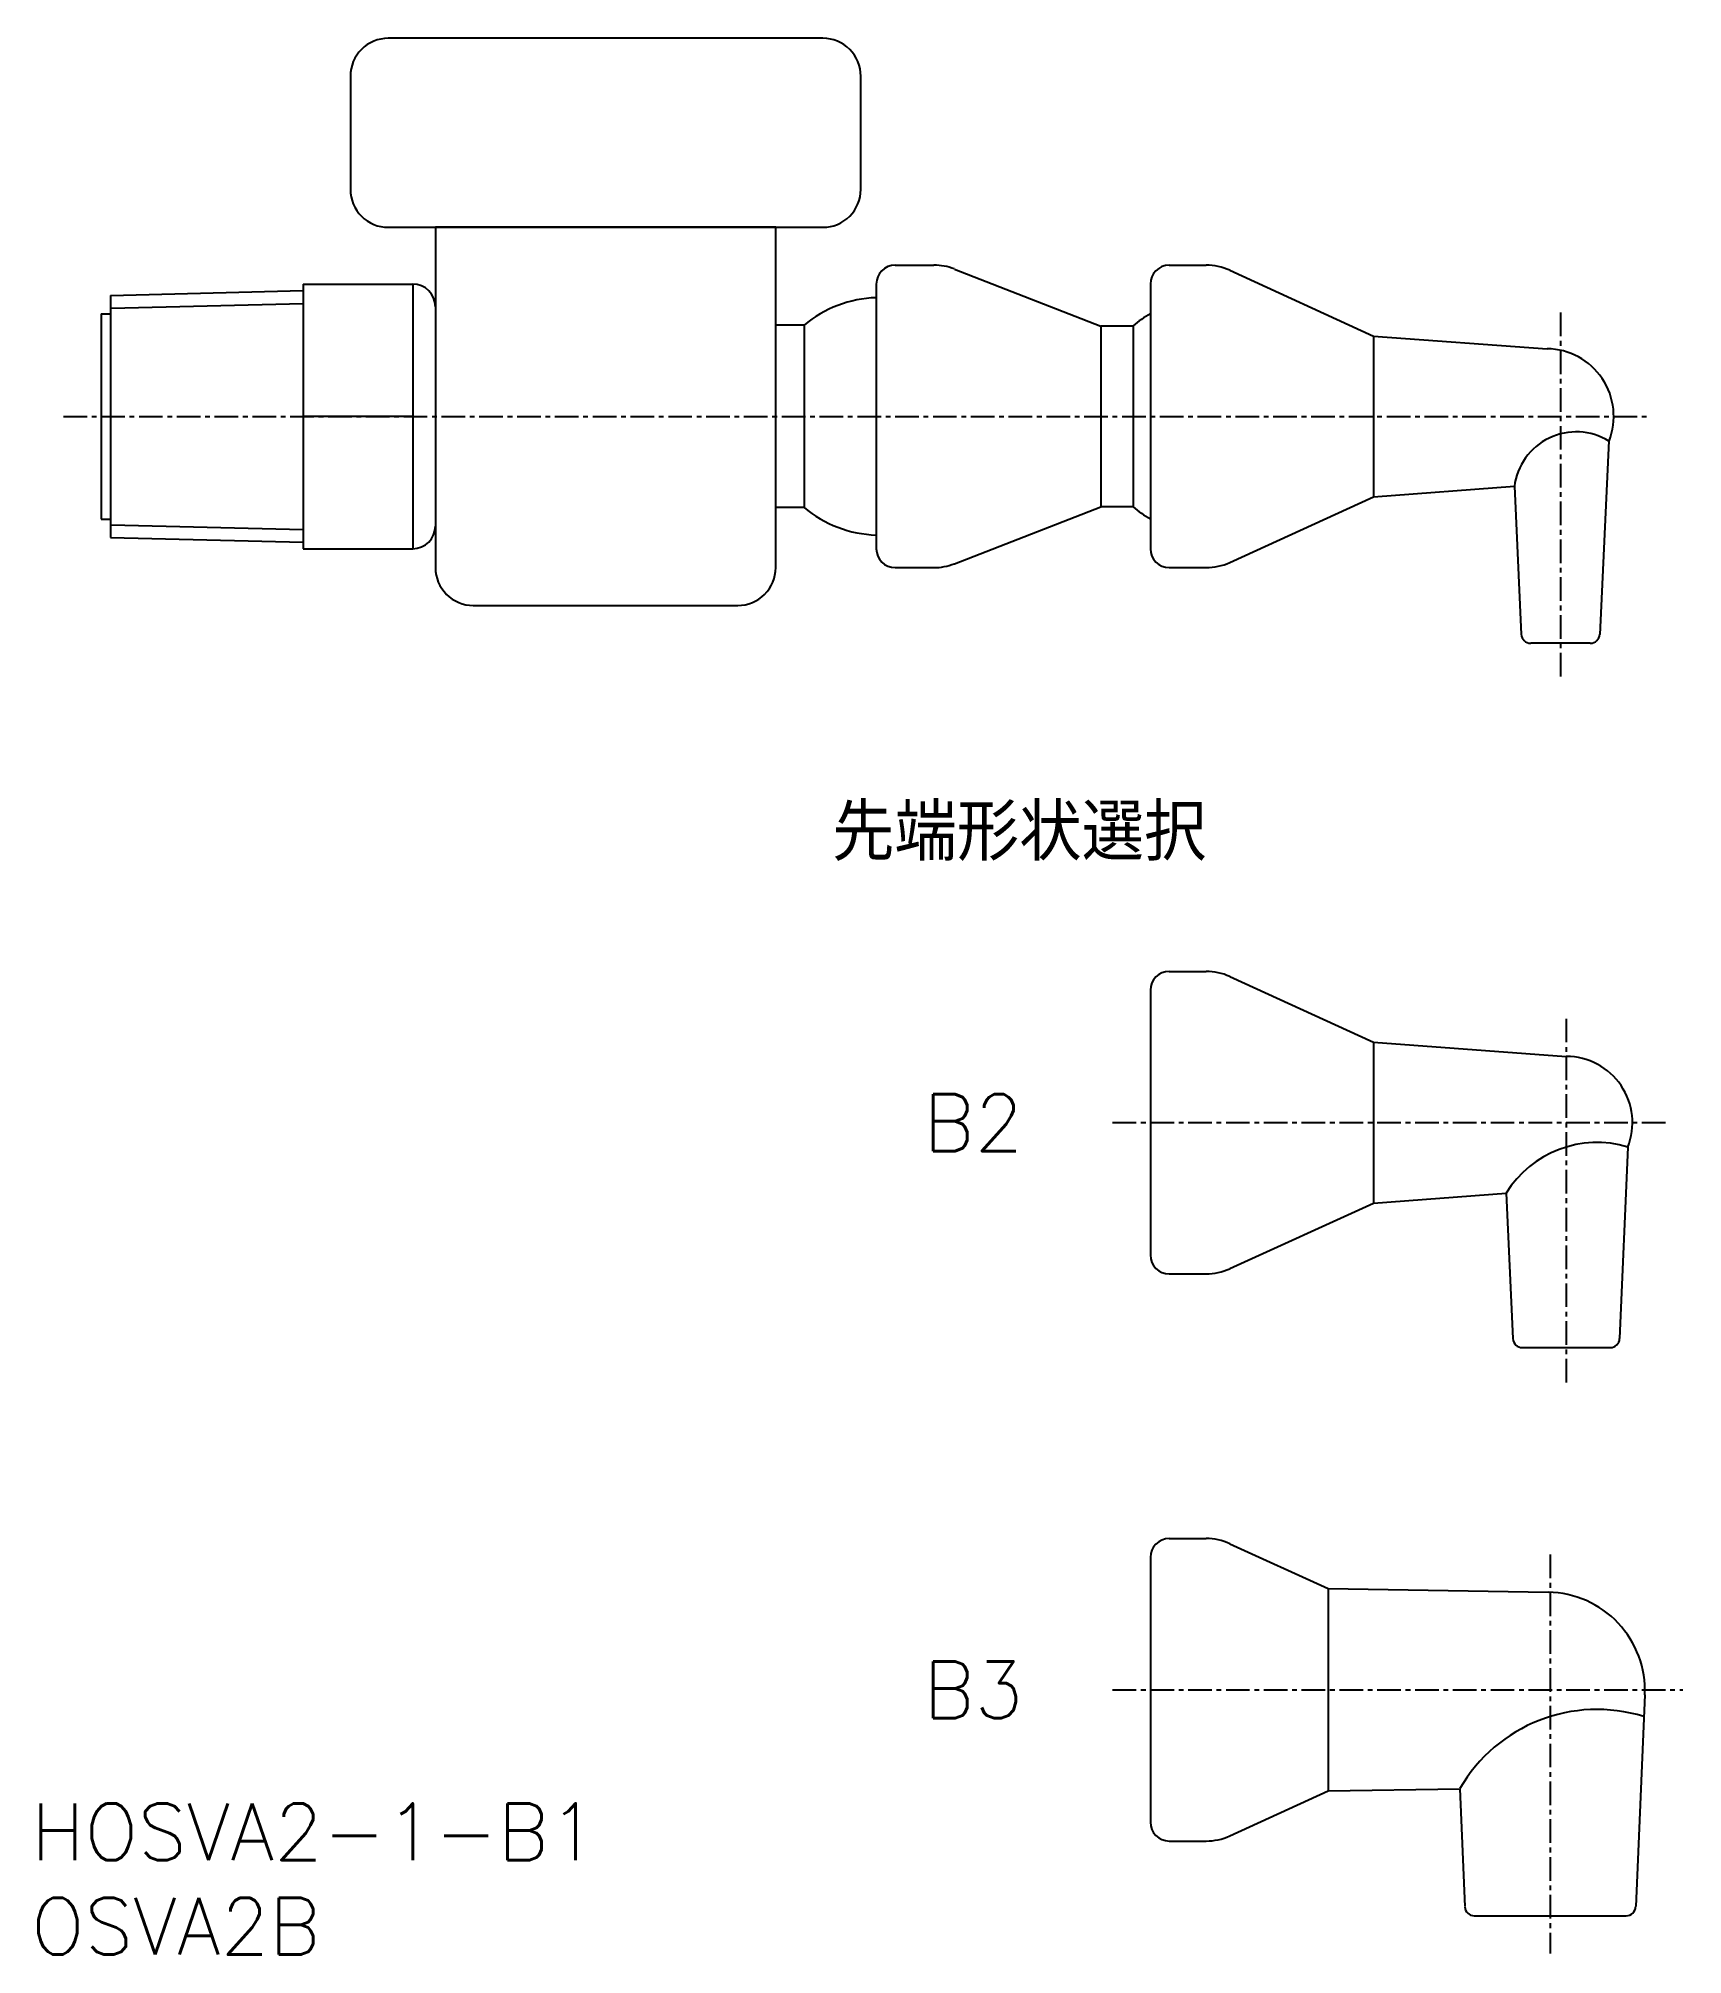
# Model space of a CAD drawing. Extents: x 77 to 164, y 48 to 150.
import ezdxf
from ezdxf.enums import TextEntityAlignment as Align

# ---------------------------------------------------------------- set-up
doc = ezdxf.new("R2010")
doc.units = 0
doc.linetypes.add('CENTER', pattern=[2, 1.25, -0.25, 0.25, -0.25])
doc.layers.get('0').update_dxf_attribs({"linetype": 'CONTINUOUS'})
doc.layers.add('CENTER', color=1, linetype='CENTER')
doc.styles.get("Standard").update_dxf_attribs({"font": 'txt.shx', "bigfont": 'extfont.shx'})

msp = doc.modelspace()

# ---------------------------------------------------------------- linework, layer by layer
at = {"color": 7, "linetype": 'CONTINUOUS'}
for p, q in [((90.62, 136.85), (96.42, 136.85)), ((90.62, 136.85), (90.62, 122.85)), ((90.62, 136.85), (90.62, 122.85)), ((96.42, 136.85), (96.42, 122.85)), ((120.94, 136.85), (120.94, 123.99)), ((121.94, 137.85), (123.98, 137.85)), ((125.07, 137.64), (132.82, 134.63)), ((135.44, 136.85), (135.44, 122.85)), ((135.44, 136.85), (135.44, 122.85)), ((135.44, 136.85), (135.44, 122.85)), ((135.44, 136.85), (135.44, 122.85)), ((135.44, 136.85), (135.44, 122.85)), ((135.44, 136.85), (135.44, 122.85)), ((136.44, 137.85), (138.39, 137.85)), ((139.64, 137.58), (147.24, 134.1)), ((80.44, 136.25), (90.62, 136.5)), ((80.44, 136.25), (80.44, 123.45)), ((79.94, 135.27), (80.44, 135.27)), ((79.94, 135.27), (79.94, 124.42)), ((97.62, 135.65), (97.62, 124.05)), ((117.12, 134.67), (115.62, 134.67)), ((117.12, 134.67), (117.12, 125.03)), ((117.12, 134.45), (117.12, 125.25)), ((134.52, 134.63), (132.82, 134.63)), ((132.82, 134.63), (132.82, 125.06)), ((134.52, 134.63), (134.52, 125.06)), ((134.52, 134.63), (134.52, 125.06)), ((147.24, 134.1), (147.24, 125.6)), ((147.24, 134.1), (156.42, 133.42)), ((117.12, 133.02), (117.12, 129.85)), ((96.42, 129.85), (90.62, 129.85)), ((159.69, 128.55), (159.21, 118.32)), ((147.24, 125.6), (154.7, 126.15)), ((154.7, 126.15), (155.06, 118.32)), ((117.12, 125.03), (115.62, 125.03)), ((125.07, 122.05), (132.82, 125.06)), ((134.52, 125.06), (132.82, 125.06)), ((139.64, 122.12), (147.24, 125.6)), ((79.94, 124.42), (80.44, 124.42)), ((120.94, 123.99), (120.94, 122.85)), ((80.44, 123.45), (90.62, 123.2)), ((90.62, 122.85), (96.42, 122.85)), ((121.94, 121.85), (123.98, 121.85)), ((136.44, 121.85), (138.39, 121.85)), ((158.71, 117.85), (155.56, 117.85)), ((136.44, 100.49), (138.39, 100.49)), ((135.44, 99.49), (135.44, 85.49)), ((135.44, 99.49), (135.44, 85.49)), ((135.44, 99.49), (135.44, 85.49)), ((135.44, 99.49), (135.44, 85.49)), ((135.44, 99.49), (135.44, 85.49)), ((135.44, 99.49), (135.44, 85.49)), ((139.64, 100.22), (147.24, 96.74)), ((147.24, 96.74), (147.24, 88.24)), ((147.24, 96.74), (157.44, 95.99)), ((160.69, 91.19), (160.26, 81.07)), ((139.64, 84.77), (147.24, 88.24)), ((147.24, 88.24), (154.26, 88.76)), ((154.26, 88.76), (154.62, 81.07)), ((136.44, 84.49), (138.39, 84.49)), ((155.12, 80.59), (159.76, 80.59)), ((136.44, 70.49), (138.39, 70.49)), ((139.64, 70.22), (144.84, 67.84)), ((135.44, 69.49), (135.44, 55.49)), ((135.44, 69.49), (135.44, 55.49)), ((135.44, 69.49), (135.44, 55.49)), ((135.44, 69.49), (135.44, 55.49)), ((135.44, 69.49), (135.44, 55.49)), ((135.44, 69.49), (135.44, 55.49)), ((135.44, 69.49), (135.44, 55.49)), ((144.84, 67.84), (144.84, 57.14)), ((144.84, 67.84), (156.48, 67.65)), ((161.59, 62.22), (161.11, 51.02)), ((139.64, 54.77), (144.84, 57.14)), ((144.84, 57.14), (151.81, 57.26)), ((151.81, 57.26), (152.07, 51.02)), ((136.44, 54.49), (138.39, 54.49)), ((152.57, 50.54), (160.61, 50.54))]:
    msp.add_line(p, q, dxfattribs=at)
at = {"color": 3, "linetype": 'CONTINUOUS'}
for p, q in [((80.46, 135.57), (90.62, 135.82)), ((80.46, 124.12), (90.62, 123.87))]:
    msp.add_line(p, q, dxfattribs=at)
at = {"color": 1, "linetype": 'CENTER'}
msp.add_line((157.44, 97.99), (157.44, 78.59), dxfattribs=at)
at = {"color": 7, "linetype": 'CONTINUOUS'}
for points in [[(95.12, 139.85), (118.12, 139.85, 0.414214), (120.12, 141.85), (120.12, 147.85, 0.414214), (118.12, 149.85), (95.12, 149.85, 0.414214), (93.12, 147.85), (93.12, 141.85, 0.414214)], [(99.62, 119.85), (113.62, 119.85, 0.414214), (115.62, 121.85), (115.62, 139.85), (97.62, 139.85), (97.62, 121.85, 0.414214)]]:
    msp.add_lwpolyline(points, format="xyb", close=True, dxfattribs=at)
for centre, radius, start, end in [((96.42, 135.65), 1.2, 0, 90), ((121.94, 136.85), 1, 90, 180), ((123.98, 134.85), 3, 68.7832, 90), ((136.44, 136.85), 1, 90, 180), ((138.39, 134.85), 3, 65.4246, 90), ((121.14, 129.85), 6.28, 91.8265, 129.8394), ((138.54, 129.85), 6.25, 119.7357, 130.0309), ((156.37, 129.85), 3.58, 338.6284, 89.0931), ((157.96, 125.74), 3.29, 58.3388, 173.0142), ((121.14, 129.85), 6.28, 230.1606, 268.1735), ((138.54, 129.85), 6.25, 229.9691, 240.2643), ((96.42, 124.05), 1.2, 270, 0), ((121.94, 122.85), 1, 180, 270), ((136.44, 122.85), 1, 180, 270), ((123.98, 124.85), 3, 270, 291.2168), ((138.39, 124.85), 3, 270, 294.5754), ((155.56, 118.35), 0.5, 182.7006, 270), ((158.71, 118.35), 0.5, 270, 357.2994), ((136.44, 99.49), 1, 90, 180), ((138.39, 97.49), 3, 65.4246, 90), ((157.44, 92.49), 3.5, 338.1963, 90), ((159.07, 85.77), 5.67, 73.3329, 148.1091), ((136.44, 85.49), 1, 180, 270), ((138.39, 87.49), 3, 270, 294.5754), ((155.12, 81.09), 0.5, 182.7006, 270), ((159.76, 81.09), 0.5, 270, 357.5712), ((136.44, 69.49), 1, 90, 180), ((138.39, 67.49), 3, 65.4246, 90), ((156.4, 62.45), 5.2, 357.5527, 89.0253), ((159.07, 53.05), 8.4, 72.8537, 149.8875), ((136.44, 55.49), 1, 180, 270), ((138.39, 57.49), 3, 270, 294.5754), ((152.57, 51.04), 0.5, 182.4473, 270), ((160.61, 51.04), 0.5, 270, 357.5527)]:
    msp.add_arc(centre, radius, start, end, dxfattribs=at)
at = {"layer": 'CENTER', "color": 1, "linetype": 'CENTER'}
for p, q in [((157.14, 135.34), (157.14, 115.85)), ((77.94, 129.85), (161.94, 129.85)), ((133.44, 92.49), (162.94, 92.49)), ((133.44, 62.49), (163.6, 62.49))]:
    msp.add_line(p, q, dxfattribs=at)
at = {"layer": 'CENTER', "linetype": 'CENTER'}
msp.add_line((156.59, 69.64), (156.59, 48.54), dxfattribs=at)

# ---------------------------------------------------------------- texts
at = {"color": 7, "linetype": 'CONTINUOUS'}
for s, p in [('先端形状選択', (118.6, 107.85)), ('B2', (123.44, 92.49)), ('B3', (123.44, 62.49)), ('HOSVA2-1-B1', (76.23, 54.98)), ('OSVA2B', (76.23, 49.98))]:
    msp.add_text(s, height=3, dxfattribs=at).set_placement(p, align=Align.MIDDLE_LEFT)

doc.saveas('drawing.dxf')
